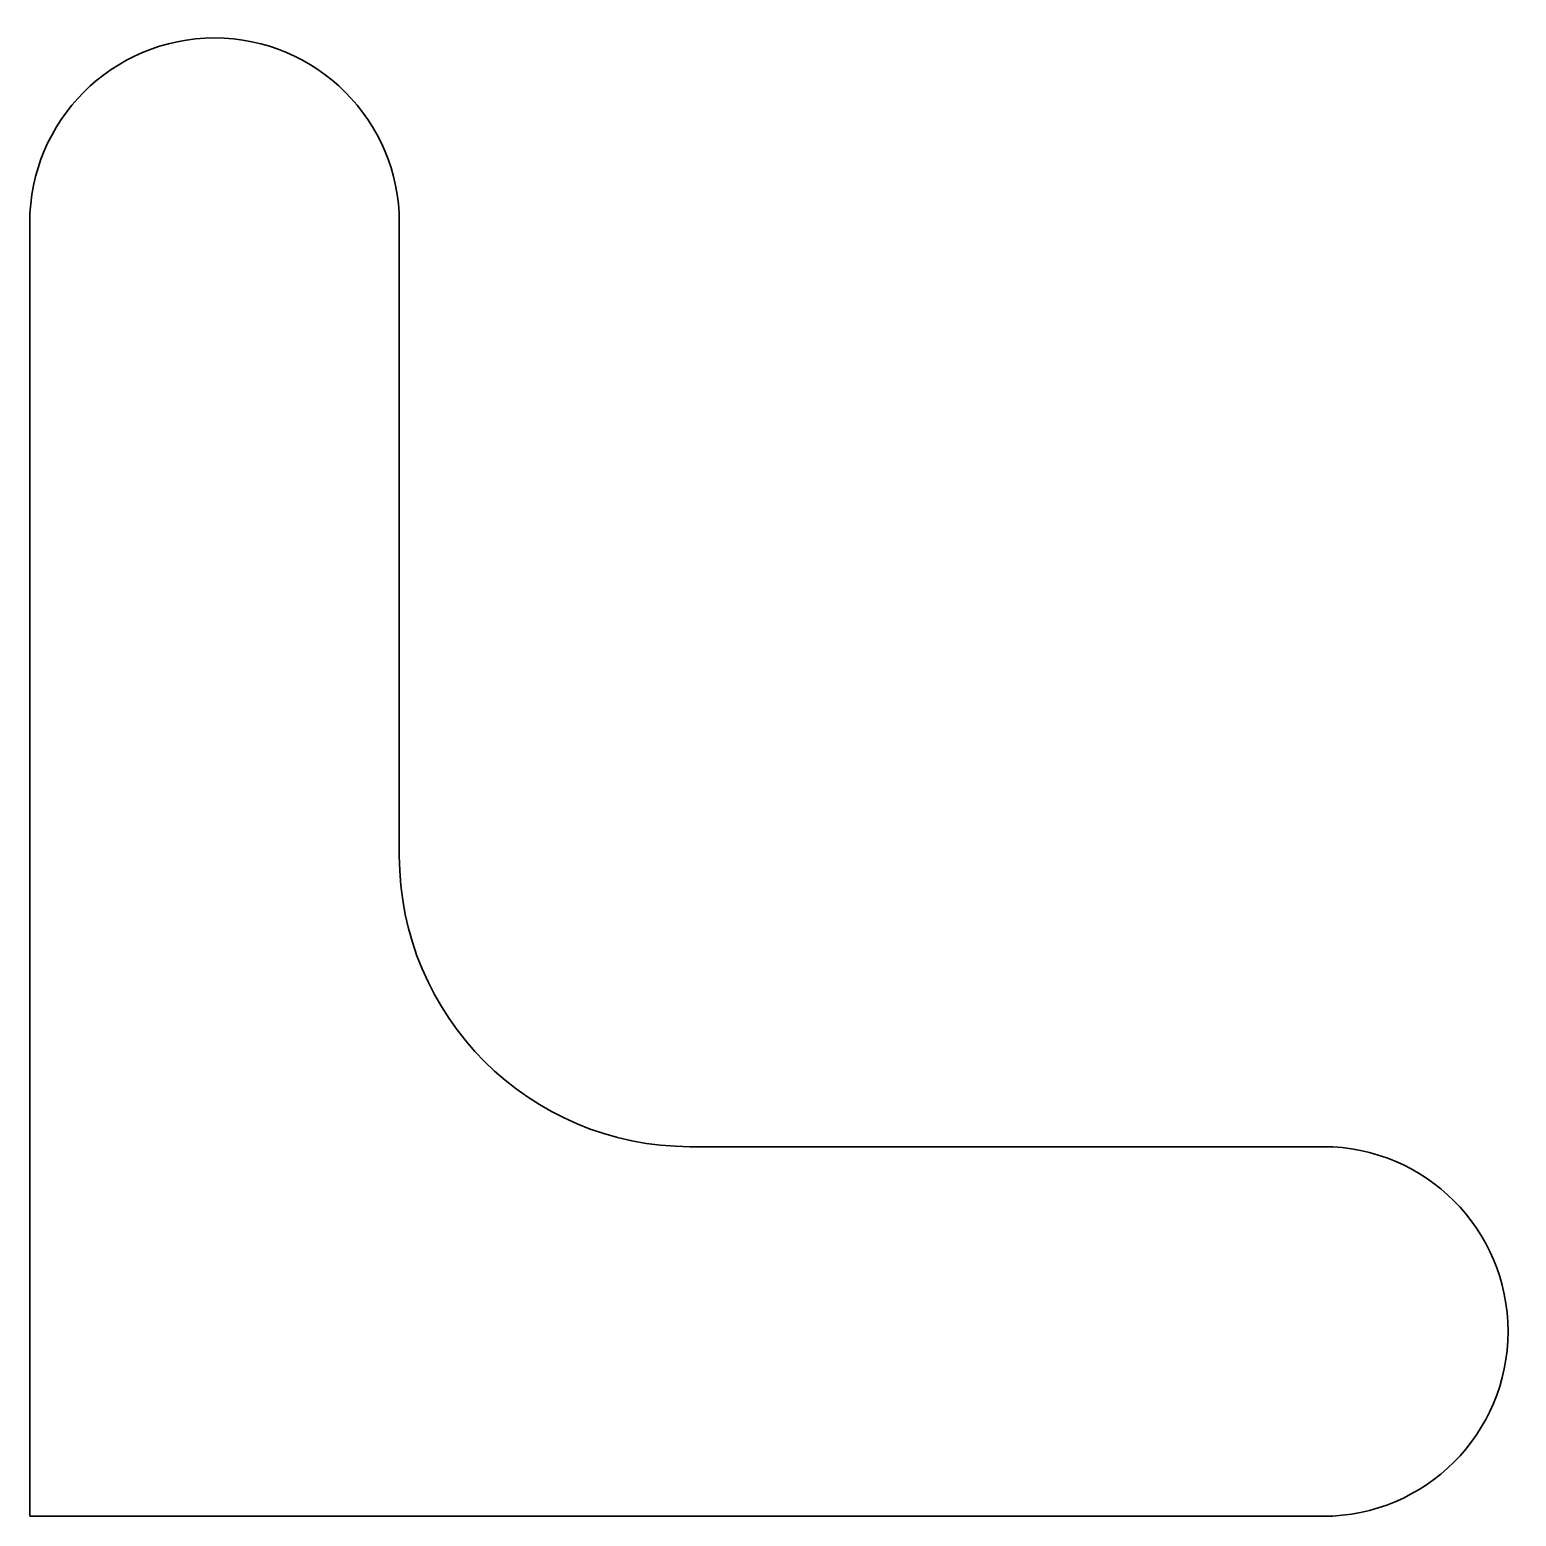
# Model space of a CAD drawing. Header units: millimetres. Extents: x -6.4 to 19.2, y -6.3 to 19.2.
import ezdxf

# ---------------------------------------------------------------- set-up
doc = ezdxf.new("R2010")
doc.units = ezdxf.units.MM
doc.layers.add('S-COLS', color=255, linetype='Continuous', lineweight=9)

# ---------------------------------------------------------------- blocks, each defined once
blk = doc.blocks.new('GERDAU CANTONEIRAS DE ABAS IGUAIS PILAR - L1_ - 1_4_-299065-Parede da fundação T_O_')
at = {"layer": 'S-COLS', "lineweight": 35}
for p, q in [((-6.35, 15.875), (-6.35, -6.35)), ((0, 5), (0, 15.875)), ((15.875, 0), (5, 0)), ((-6.35, -6.35), (15.875, -6.35))]:
    blk.add_line(p, q, dxfattribs=at)
for centre, radius, start, end in [((-3.175, 15.875), 3.175, 360, 180), ((5, 5), 5, 180, 270), ((15.875, -3.175), 3.175, 270, 90)]:
    blk.add_arc(centre, radius, start, end, dxfattribs=at)

msp = doc.modelspace()

# ---------------------------------------------------------------- block references
msp.add_blockref('GERDAU CANTONEIRAS DE ABAS IGUAIS PILAR - L1_ - 1_4_-299065-Parede da fundação T_O_', (-0.001, 0.001))

doc.saveas('drawing.dxf')
